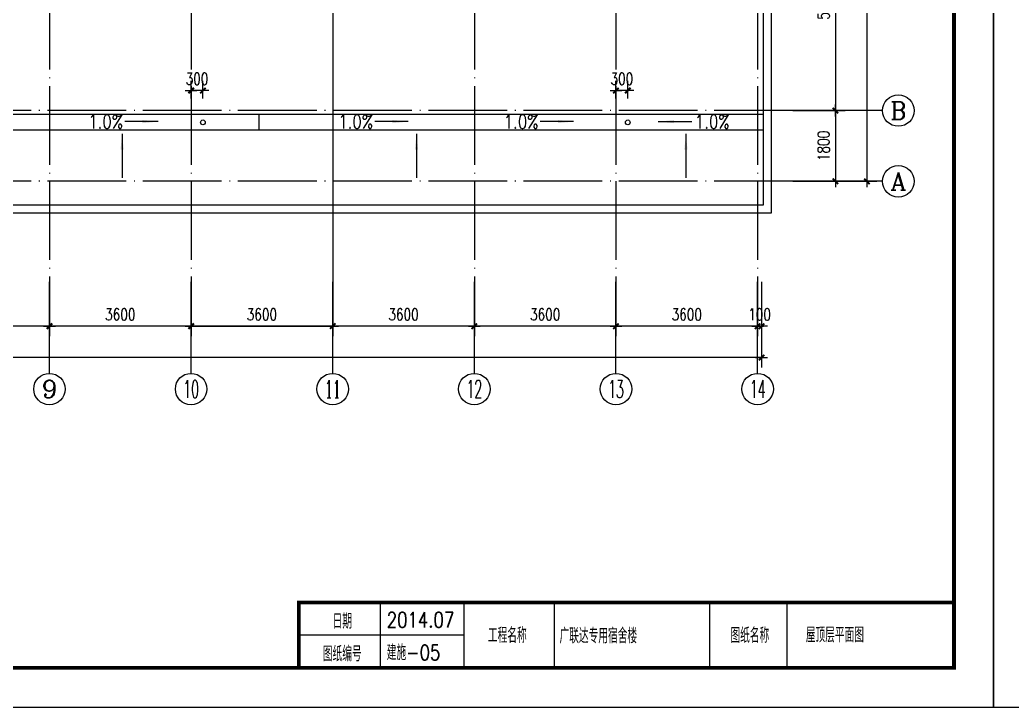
# Model space of a CAD drawing. Extents: x -105837 to 547563, y 466041 to 508041.
# Drawn here: x 166415 to 191638, y 466041 to 483524 of the extents above; entities that cross this region are included whole.
import ezdxf
from ezdxf.enums import TextEntityAlignment as Align

# ---------------------------------------------------------------- set-up
doc = ezdxf.new("R2010")
doc.units = 0
doc.header["$LTSCALE"] = 1000
doc.header["$MEASUREMENT"] = 0
doc.linetypes.add('DOTE', pattern=[2.42, 2, -0.2, 0.02, -0.2])
doc.layers.get('0').update_dxf_attribs({"linetype": 'CONTINUOUS'})
doc.layers.get('DEFPOINTS').update_dxf_attribs({"linetype": 'CONTINUOUS'})
for name, color, linetype in [('AXIS', 3, 'CONTINUOUS'), ('AXIS_TEXT', 7, 'CONTINUOUS'), ('DOTE', 1, 'DOTE'), ('PUB_DIM', 3, 'CONTINUOUS'), ('PUB_TITLE', 4, 'CONTINUOUS'), ('STAIR', 2, 'CONTINUOUS'), ('S详图索引', 7, 'CONTINUOUS'), ('w-屋面及排水', 3, 'CONTINUOUS'), ('文字', 7, 'CONTINUOUS')]:
    doc.layers.add(name, color=color, linetype=linetype)
doc.styles.add('COMPLEX', font='COMPLEX.shx')
doc.styles.add('DIM_FONT', font='SIMPLEX.shx', dxfattribs={"width": 0.75})
doc.styles.add('国标仿宋', font='SIMPLEX.shx', dxfattribs={"width": 0.75, "bigfont": 'gbhzfs.shx'})
doc.dimstyles.new('DIMN', dxfattribs={"dimtxt": 300, "dimasz": 1, "dimexe": 250, "dimexo": 300, "dimgap": 150, "dimtad": 1, "dimdec": 0, "dimzin": 0, "dimdsep": 46, "dimtxsty": 'DIM_FONT', "dimblk": '_DIMX', "dimcen": 0.09, "dimclrt": 7, "dimadec": 0, "dimazin": 0, "dimtfac": 1, "dimtdec": 0, "dimtix": 1, "dimtmove": 2, "dimatfit": 3, "dimldrblk": '_DIMX', "dimfxl": 1, "dimtolj": 1, "dimtzin": 0, "dimarcsym": 0})

# ---------------------------------------------------------------- blocks, each defined once
blk = doc.blocks.new('_DIMX')
blk.add_line((-150, 0), (150, 0))
at = {"const_width": 50}
blk.add_lwpolyline([(-70, -70), (70, 70)], dxfattribs=at)
blk = doc.blocks.new('*D30')
at = {"layer": 'DEFPOINTS', "color": 0, "transparency": 16777216}
for p in [(138268, 477156), (185268, 477156), (138268, 474931)]:
    blk.add_point(p, dxfattribs=at)
at = {"layer": 'PUB_DIM', "color": 0, "lineweight": -2, "transparency": 16777216}
for p, q in [((138268, 476856), (138268, 474681)), ((185268, 476856), (185268, 474681)), ((185267, 474931), (138269, 474931))]:
    blk.add_line(p, q, dxfattribs=at)
at = {"layer": 'PUB_DIM', "color": 0, "lineweight": -2, "transparency": 16777216, "rotation": 180.0000000000001}
blk.add_blockref('_DIMX', (138268, 474931), dxfattribs=at)
at = {"layer": 'PUB_DIM', "color": 0, "lineweight": -2, "transparency": 16777216}
blk.add_blockref('_DIMX', (185268, 474931), dxfattribs=at)
at = {"layer": 'PUB_DIM', "color": 7, "transparency": 16777216, "insert": (161768, 475231), "char_height": 300, "attachment_point": 5, "style": 'DIM_FONT'}
blk.add_mtext('\\A1;47000', dxfattribs=at)
blk = doc.blocks.new('*D31')
at = {"layer": 'AXIS', "color": 0, "lineweight": -2, "transparency": 16777216}
for p, q in [((174368, 476856), (174368, 475481)), ((177968, 476856), (177968, 475481)), ((177967, 475731), (174369, 475731))]:
    blk.add_line(p, q, dxfattribs=at)
at = {"layer": 'DEFPOINTS', "color": 0, "transparency": 16777216}
for p in [(174368, 477156), (177968, 477156), (174368, 475731)]:
    blk.add_point(p, dxfattribs=at)
at = {"layer": 'AXIS', "color": 0, "lineweight": -2, "transparency": 16777216, "rotation": 180}
blk.add_blockref('_DIMX', (174368, 475731), dxfattribs=at)
at = {"layer": 'AXIS', "color": 0, "lineweight": -2, "transparency": 16777216}
blk.add_blockref('_DIMX', (177968, 475731), dxfattribs=at)
at = {"layer": 'AXIS', "color": 7, "transparency": 16777216, "insert": (176168, 476031), "char_height": 300, "attachment_point": 5, "style": 'DIM_FONT'}
blk.add_mtext('\\A1;3600', dxfattribs=at)
blk = doc.blocks.new('*D399')
at = {"layer": 'AXIS', "color": 0, "lineweight": -2, "transparency": 16777216}
for p, q in [((170768, 476856), (170768, 475481)), ((174368, 476856), (174368, 475481)), ((174367, 475731), (170769, 475731))]:
    blk.add_line(p, q, dxfattribs=at)
at = {"layer": 'DEFPOINTS', "color": 0, "transparency": 16777216}
for p in [(170768, 477156), (174368, 477156), (170768, 475731)]:
    blk.add_point(p, dxfattribs=at)
at = {"layer": 'AXIS', "color": 0, "lineweight": -2, "transparency": 16777216, "rotation": 180}
blk.add_blockref('_DIMX', (170768, 475731), dxfattribs=at)
at = {"layer": 'AXIS', "color": 0, "lineweight": -2, "transparency": 16777216}
blk.add_blockref('_DIMX', (174368, 475731), dxfattribs=at)
at = {"layer": 'AXIS', "color": 7, "transparency": 16777216, "insert": (172568, 476031), "char_height": 300, "attachment_point": 5, "style": 'DIM_FONT'}
blk.add_mtext('\\A1;3600', dxfattribs=at)
blk = doc.blocks.new('*D403')
at = {"layer": 'AXIS', "color": 0, "lineweight": -2, "transparency": 16777216}
for p, q in [((163568, 476856), (163568, 475481)), ((167168, 476856), (167168, 475481)), ((167167, 475731), (163569, 475731))]:
    blk.add_line(p, q, dxfattribs=at)
at = {"layer": 'DEFPOINTS', "color": 0, "transparency": 16777216}
for p in [(163568, 477156), (167168, 477156), (163568, 475731)]:
    blk.add_point(p, dxfattribs=at)
at = {"layer": 'AXIS', "color": 0, "lineweight": -2, "transparency": 16777216, "rotation": 180}
blk.add_blockref('_DIMX', (163568, 475731), dxfattribs=at)
at = {"layer": 'AXIS', "color": 0, "lineweight": -2, "transparency": 16777216}
blk.add_blockref('_DIMX', (167168, 475731), dxfattribs=at)
at = {"layer": 'AXIS', "color": 7, "transparency": 16777216, "insert": (165368, 476031), "char_height": 300, "attachment_point": 5, "style": 'DIM_FONT'}
blk.add_mtext('\\A1;3600', dxfattribs=at)
blk = doc.blocks.new('*D405')
at = {"layer": 'AXIS', "color": 0, "lineweight": -2, "transparency": 16777216}
for p, q in [((167168, 476856), (167168, 475481)), ((170768, 476856), (170768, 475481)), ((170767, 475731), (167169, 475731))]:
    blk.add_line(p, q, dxfattribs=at)
at = {"layer": 'DEFPOINTS', "color": 0, "transparency": 16777216}
for p in [(167168, 477156), (170768, 477156), (167168, 475731)]:
    blk.add_point(p, dxfattribs=at)
at = {"layer": 'AXIS', "color": 0, "lineweight": -2, "transparency": 16777216, "rotation": 180}
blk.add_blockref('_DIMX', (167168, 475731), dxfattribs=at)
at = {"layer": 'AXIS', "color": 0, "lineweight": -2, "transparency": 16777216}
blk.add_blockref('_DIMX', (170768, 475731), dxfattribs=at)
at = {"layer": 'AXIS', "color": 7, "transparency": 16777216, "insert": (168968, 476031), "char_height": 300, "attachment_point": 5, "style": 'DIM_FONT'}
blk.add_mtext('\\A1;3600', dxfattribs=at)
blk = doc.blocks.new('_axiso')
blk.add_circle((0, 0), 0.5)
at = {"layer": 'AXIS_TEXT', "style": 'COMPLEX', "width": 1.041667}
blk.add_attdef('A', text='', height=0.56, dxfattribs=at).set_placement((-0.25, -0.28), (0.25, -0.28), align=Align.FIT)
blk = doc.blocks.new('_arrow')
blk.add_solid([(0, 0), (-1, 0.1), (-1, -0.1)])
blk = doc.blocks.new('*D406')
at = {"layer": 'DEFPOINTS', "color": 0, "transparency": 16777216}
for p in [(170768, 481724), (170768, 481224), (171068, 481224)]:
    blk.add_point(p, dxfattribs=at)
at = {"layer": 'PUB_DIM', "color": 0, "lineweight": -2, "transparency": 16777216}
for p, q in [((170768, 481524), (170768, 481974)), ((171068, 481524), (171068, 481974)), ((170767, 481724), (170766, 481724)), ((171068, 481724), (170768, 481724)), ((171069, 481724), (171070, 481724))]:
    blk.add_line(p, q, dxfattribs=at)
blk.add_blockref('_DIMX', (170768, 481724), dxfattribs=at)
at = {"layer": 'PUB_DIM', "color": 0, "lineweight": -2, "transparency": 16777216, "rotation": 180}
blk.add_blockref('_DIMX', (171068, 481724), dxfattribs=at)
at = {"layer": 'PUB_DIM', "color": 7, "transparency": 16777216, "insert": (170918, 482024), "char_height": 300, "attachment_point": 5, "style": 'DIM_FONT'}
blk.add_mtext('\\A1;300', dxfattribs=at)
blk = doc.blocks.new('*D410')
at = {"layer": 'AXIS', "color": 0, "lineweight": -2, "transparency": 16777216}
for p, q in [((170768, 476856), (170768, 475481)), ((174368, 476856), (174368, 475481)), ((174367, 475731), (170769, 475731))]:
    blk.add_line(p, q, dxfattribs=at)
at = {"layer": 'DEFPOINTS', "color": 0, "transparency": 16777216}
for p in [(170768, 477156), (174368, 477156), (170768, 475731)]:
    blk.add_point(p, dxfattribs=at)
at = {"layer": 'AXIS', "color": 0, "lineweight": -2, "transparency": 16777216, "rotation": 180}
blk.add_blockref('_DIMX', (170768, 475731), dxfattribs=at)
at = {"layer": 'AXIS', "color": 0, "lineweight": -2, "transparency": 16777216}
blk.add_blockref('_DIMX', (174368, 475731), dxfattribs=at)
at = {"layer": 'AXIS', "color": 7, "transparency": 16777216, "insert": (172568, 476031), "char_height": 300, "attachment_point": 5, "style": 'DIM_FONT'}
blk.add_mtext('\\A1;3600', dxfattribs=at)
blk = doc.blocks.new('*D528')
at = {"layer": 'AXIS', "color": 0, "lineweight": -2, "transparency": 16777216}
for p, q in [((186060, 496216), (188195, 496216)), ((187945, 496215), (187945, 479417)), ((186060, 479416), (188195, 479416))]:
    blk.add_line(p, q, dxfattribs=at)
at = {"layer": 'DEFPOINTS', "color": 0, "transparency": 16777216}
for p in [(185760, 496216), (185760, 479416), (187945, 479416)]:
    blk.add_point(p, dxfattribs=at)
at = {"layer": 'AXIS', "color": 0, "lineweight": -2, "transparency": 16777216}
for p, rotation in [((187945, 496216), 90), ((187945, 479416), 270)]:
    blk.add_blockref('_DIMX', p, dxfattribs=dict(at, rotation=rotation))
at = {"layer": 'AXIS', "color": 7, "transparency": 16777216, "insert": (187645, 487816), "char_height": 300, "attachment_point": 5, "rotation": 90, "style": 'DIM_FONT'}
blk.add_mtext('\\A1;16800', dxfattribs=at)
blk = doc.blocks.new('*D531')
at = {"layer": 'AXIS', "color": 0, "lineweight": -2, "transparency": 16777216}
for p, q in [((181568, 476856), (181568, 475481)), ((185168, 476856), (185168, 475481)), ((185167, 475731), (181569, 475731))]:
    blk.add_line(p, q, dxfattribs=at)
at = {"layer": 'DEFPOINTS', "color": 0, "transparency": 16777216}
for p in [(181568, 477156), (185168, 477156), (181568, 475731)]:
    blk.add_point(p, dxfattribs=at)
at = {"layer": 'AXIS', "color": 0, "lineweight": -2, "transparency": 16777216, "rotation": 180}
blk.add_blockref('_DIMX', (181568, 475731), dxfattribs=at)
at = {"layer": 'AXIS', "color": 0, "lineweight": -2, "transparency": 16777216}
blk.add_blockref('_DIMX', (185168, 475731), dxfattribs=at)
at = {"layer": 'AXIS', "color": 7, "transparency": 16777216, "insert": (183368, 476031), "char_height": 300, "attachment_point": 5, "style": 'DIM_FONT'}
blk.add_mtext('\\A1;3600', dxfattribs=at)
blk = doc.blocks.new('*D532')
at = {"layer": 'AXIS', "color": 0, "lineweight": -2, "transparency": 16777216}
for p, q in [((177968, 476856), (177968, 475481)), ((181568, 476856), (181568, 475481)), ((181567, 475731), (177969, 475731))]:
    blk.add_line(p, q, dxfattribs=at)
at = {"layer": 'DEFPOINTS', "color": 0, "transparency": 16777216}
for p in [(177968, 477156), (181568, 477156), (177968, 475731)]:
    blk.add_point(p, dxfattribs=at)
at = {"layer": 'AXIS', "color": 0, "lineweight": -2, "transparency": 16777216, "rotation": 180}
blk.add_blockref('_DIMX', (177968, 475731), dxfattribs=at)
at = {"layer": 'AXIS', "color": 0, "lineweight": -2, "transparency": 16777216}
blk.add_blockref('_DIMX', (181568, 475731), dxfattribs=at)
at = {"layer": 'AXIS', "color": 7, "transparency": 16777216, "insert": (179768, 476031), "char_height": 300, "attachment_point": 5, "style": 'DIM_FONT'}
blk.add_mtext('\\A1;3600', dxfattribs=at)
blk = doc.blocks.new('*D533')
at = {"layer": 'DEFPOINTS', "color": 0, "transparency": 16777216}
for p in [(181568, 481724), (181568, 481224), (181868, 481224)]:
    blk.add_point(p, dxfattribs=at)
at = {"layer": 'PUB_DIM', "color": 0, "lineweight": -2, "transparency": 16777216}
for p, q in [((181568, 481524), (181568, 481974)), ((181868, 481524), (181868, 481974)), ((181567, 481724), (181566, 481724)), ((181868, 481724), (181568, 481724)), ((181869, 481724), (181870, 481724))]:
    blk.add_line(p, q, dxfattribs=at)
blk.add_blockref('_DIMX', (181568, 481724), dxfattribs=at)
at = {"layer": 'PUB_DIM', "color": 0, "lineweight": -2, "transparency": 16777216, "rotation": 180}
blk.add_blockref('_DIMX', (181868, 481724), dxfattribs=at)
at = {"layer": 'PUB_DIM', "color": 7, "transparency": 16777216, "insert": (181718, 482024), "char_height": 300, "attachment_point": 5, "style": 'DIM_FONT'}
blk.add_mtext('\\A1;300', dxfattribs=at)
blk = doc.blocks.new('*D535')
at = {"layer": 'AXIS', "color": 0, "lineweight": -2, "transparency": 16777216}
for p, q in [((186060, 486616), (187395, 486616)), ((187145, 486615), (187145, 481217)), ((186060, 481216), (187395, 481216))]:
    blk.add_line(p, q, dxfattribs=at)
at = {"layer": 'DEFPOINTS', "color": 0, "transparency": 16777216}
for p in [(185760, 486616), (185760, 481216), (187145, 481216)]:
    blk.add_point(p, dxfattribs=at)
at = {"layer": 'AXIS', "color": 0, "lineweight": -2, "transparency": 16777216}
for p, rotation in [((187145, 486616), 90), ((187145, 481216), 270)]:
    blk.add_blockref('_DIMX', p, dxfattribs=dict(at, rotation=rotation))
at = {"layer": 'AXIS', "color": 7, "transparency": 16777216, "insert": (186845, 483916), "char_height": 300, "attachment_point": 5, "rotation": 90, "style": 'DIM_FONT'}
blk.add_mtext('\\A1;5400', dxfattribs=at)
blk = doc.blocks.new('*D536')
at = {"layer": 'DEFPOINTS', "color": 0, "transparency": 16777216}
for p in [(185168, 477156), (185268, 477156), (185168, 475731)]:
    blk.add_point(p, dxfattribs=at)
at = {"layer": 'PUB_DIM', "color": 0, "lineweight": -2, "transparency": 16777216}
for p, q in [((185168, 476856), (185168, 475481)), ((185268, 476856), (185268, 475481)), ((185167, 475731), (185166, 475731)), ((185268, 475731), (185168, 475731)), ((185269, 475731), (185270, 475731))]:
    blk.add_line(p, q, dxfattribs=at)
blk.add_blockref('_DIMX', (185168, 475731), dxfattribs=at)
at = {"layer": 'PUB_DIM', "color": 0, "lineweight": -2, "transparency": 16777216, "rotation": 180}
blk.add_blockref('_DIMX', (185268, 475731), dxfattribs=at)
at = {"layer": 'PUB_DIM', "color": 7, "transparency": 16777216, "insert": (185218, 476031), "char_height": 300, "attachment_point": 5, "style": 'DIM_FONT'}
blk.add_mtext('\\A1;100', dxfattribs=at)
blk = doc.blocks.new('*D537')
at = {"layer": 'AXIS', "color": 0, "lineweight": -2, "transparency": 16777216}
for p, q in [((186060, 481216), (187395, 481216)), ((187145, 481215), (187145, 479417)), ((186060, 479416), (187395, 479416))]:
    blk.add_line(p, q, dxfattribs=at)
at = {"layer": 'DEFPOINTS', "color": 0, "transparency": 16777216}
for p in [(185760, 481216), (185760, 479416), (187145, 479416)]:
    blk.add_point(p, dxfattribs=at)
at = {"layer": 'AXIS', "color": 0, "lineweight": -2, "transparency": 16777216}
for p, rotation in [((187145, 481216), 90), ((187145, 479416), 270)]:
    blk.add_blockref('_DIMX', p, dxfattribs=dict(at, rotation=rotation))
at = {"layer": 'AXIS', "color": 7, "transparency": 16777216, "insert": (186845, 480316), "char_height": 300, "attachment_point": 5, "rotation": 90, "style": 'DIM_FONT'}
blk.add_mtext('\\A1;1800', dxfattribs=at)

msp = doc.modelspace()

# ---------------------------------------------------------------- linework, layer by layer
at = {"layer": 'AXIS'}
for p, q in [((188345.06111, 481215.8195, -1272.79221), (186060.21836, 481215.8195, -1272.79221)), ((188345.06111, 479415.8195, -1272.79221), (186060.21836, 479415.8195, -1272.79221)), ((167168.07535, 474530.63235, -1272.79221), (167168.07535, 476855.63235, -1272.79221)), ((170768.07535, 474530.63235, -1272.79221), (170768.07535, 476855.63235, -1272.79221)), ((170768.07535, 474530.63235, -1272.79221), (170768.07535, 476855.63235, -1272.79221)), ((174368.07535, 474530.63235, -1272.79221), (174368.07535, 476855.63235, -1272.79221)), ((174368.07535, 474530.63235, -1272.79221), (174368.07535, 476855.63235, -1272.79221)), ((177968.07535, 474530.63235, -1272.79221), (177968.07535, 476855.63235, -1272.79221)), ((177968.07535, 474530.63235, -1272.79221), (177968.07535, 476855.63235, -1272.79221)), ((181568.07535, 474530.63235, -1272.79221), (181568.07535, 476855.63235, -1272.79221)), ((185168.07535, 474530.63235, -1272.79221), (185168.07535, 476855.63235, -1272.79221))]:
    msp.add_line(p, q, dxfattribs=at)
at = {"layer": 'DOTE'}
for p, q in [((167168.07535, 498776.00664, -1272.79221), (167168.07535, 476855.63235, -1272.79221)), ((170768.07535, 498776.00664, -1272.79221), (170768.07535, 476855.63235, -1272.79221)), ((170768.07535, 498776.00664, -1272.79221), (170768.07535, 476855.63235, -1272.79221)), ((174368.07535, 498776.00664, -1272.79221), (174368.07535, 476855.63235, -1272.79221)), ((174368.07535, 498776.00664, -1272.79221), (174368.07535, 476855.63235, -1272.79221)), ((177968.07535, 498776.00664, -1272.79221), (177968.07535, 476855.63235, -1272.79221)), ((177968.07535, 498776.00664, -1272.79221), (177968.07535, 476855.63235, -1272.79221)), ((181568.07535, 498776.00664, -1272.79221), (181568.07535, 476855.63235, -1272.79221)), ((185168.07535, 498776.00664, -1272.79221), (185168.07535, 476855.63235, -1272.79221)), ((174368.07535, 490015.8195, -1272.79221), (174368.07535, 476855.63235, -1272.79221)), ((186060.21836, 481215.8195, -1272.79221), (137243.41185, 481215.8195, -1272.79221)), ((186060.21836, 481215.8195, -1272.79221), (174368.07535, 481215.8195, -1272.79221)), ((186060.21836, 479415.8195, -1272.79221), (137243.41185, 479415.8195, -1272.79221))]:
    msp.add_line(p, q, dxfattribs=at)
at = {"layer": 'PUB_DIM', "elevation": -1272.79221}
for points in [[(169932.25435, 480934.61154), (169081.32406, 480934.61154)], [(176285.97164, 480934.61154), (175435.04136, 480934.61154)], [(180491.84672, 480934.61154), (179640.91644, 480934.61154)], [(182644.30398, 480934.61154), (183495.23426, 480934.61154)], [(169014.3865, 480624.27754), (169014.3865, 479502.53563)], [(176496.75518, 480624.27754), (176496.75518, 479502.53563)], [(183345.83054, 480624.27754), (183345.83054, 479502.53563)]]:
    msp.add_lwpolyline(points, dxfattribs=at)
at = {"layer": 'PUB_TITLE'}
for points in [[(131763.01576, 466040.74173), (191163.01576, 466040.74173), (191163.01576, 508040.74173), (131763.01576, 508040.74173)], [(191163.01576, 466040.74173), (250563.01576, 466040.74173), (250563.01576, 508040.74173), (191163.01576, 508040.74173)]]:
    msp.add_lwpolyline(points, close=True, dxfattribs=at)
at = {"layer": 'PUB_TITLE', "const_width": 100}
msp.add_lwpolyline([(132763.01576, 467040.74173), (190163.01576, 467040.74173), (190163.01576, 507040.74173), (132763.01576, 507040.74173)], close=True, dxfattribs=at)
at = {"layer": 'STAIR', "linetype": 'Continuous'}
for p, q in [((185318.07535, 481115.8195, -1272.79221), (138368.07535, 481115.8195, -1272.79221)), ((172493.09114, 481115.8195, -1272.79221), (172493.09114, 480715.8195, -1272.79221)), ((185318.07535, 480715.8195, -1272.79221), (138218.07535, 480715.8195, -1272.79221))]:
    msp.add_line(p, q, dxfattribs=at)
at = {"layer": 'STAIR', "linetype": 'Continuous', "elevation": -1272.79221}
for points in [[(141868.07535, 496815.8195), (138018.07535, 496815.8195), (138018.07535, 478615.8195), (185518.07535, 478615.8195), (185518.07535, 496815.8195), (181668.07535, 496815.8195)], [(141868.07535, 496615.8195), (138218.07535, 496615.8195), (138218.07535, 478815.8195), (185318.07535, 478815.8195), (185318.07535, 496615.8195), (181668.07535, 496615.8195)]]:
    msp.add_lwpolyline(points, dxfattribs=at)
at = {"layer": 'w-屋面及排水', "color": 6}
for centre in [(171068.07535, 480915.8195, -1272.79221), (181868.07535, 480915.8195, -1272.79221)]:
    msp.add_circle(centre, 60, dxfattribs=at)
at = {"layer": '文字'}
for p, q in [((175572.85601, 468703.94173), (175572.85601, 467040.74173)), ((177698.05601, 468703.94173), (177698.05601, 467040.74173)), ((179999.23504, 468703.94173), (179999.23504, 467040.74173)), ((183945.20359, 468703.94173), (183945.20359, 467040.74173)), ((185909.52897, 468703.94173), (185909.52897, 467040.74173)), ((177698.05601, 467872.34173), (173508.53837, 467872.34173))]:
    msp.add_line(p, q, dxfattribs=at)
at = {"layer": '文字', "const_width": 92.4}
msp.add_lwpolyline([(173508.53837, 468703.94173), (173508.53837, 467040.74173), (190163.01576, 467040.74173), (190163.01576, 468703.94173)], close=True, dxfattribs=at)

# ---------------------------------------------------------------- block references
at = {"layer": 'AXIS'}
ref = msp.add_blockref('_axiso', (188745.06111, 481215.8195, -1272.79221), dxfattribs=dict(at, xscale=800, yscale=800, zscale=800))
ref.add_attrib('A', 'B', dxfattribs={"layer": 'AXIS_TEXT', "height": 448, "style": 'COMPLEX', "width": 1.102941}).set_placement((188545.06111, 480991.8195, -1272.79221), (188945.06111, 480991.8195, -1272.79221), align=Align.FIT)
at = {"layer": 'AXIS', "xscale": 800, "yscale": 800, "zscale": 800}
msp.add_blockref('_axiso', (188745.06111, 479415.8195, -1272.79221), dxfattribs=at).add_auto_attribs({'A': 'A'})
at = {"layer": 'AXIS'}
ref = msp.add_blockref('_axiso', (167168.07535, 474130.63235, -1272.79221), dxfattribs=dict(at, xscale=800, yscale=800, zscale=800))
ref.add_attrib('A', '9', dxfattribs={"layer": 'AXIS_TEXT', "height": 448, "style": 'COMPLEX', "width": 1.339286}).set_placement((166968.07535, 473906.63235, -1272.79221), (167368.07535, 473906.63235, -1272.79221), align=Align.FIT)
ref = msp.add_blockref('_axiso', (170768.07535, 474130.63235, -1272.79221), dxfattribs=dict(at, xscale=800, yscale=800, zscale=800))
ref.add_attrib('A', '10', dxfattribs={"layer": 'AXIS_TEXT', "height": 448, "style": 'COMPLEX', "width": 0.646552}).set_placement((170568.07535, 473906.63235, -1272.79221), (170968.07535, 473906.63235, -1272.79221), align=Align.FIT)
ref = msp.add_blockref('_axiso', (174368.07535, 474130.63235, -1272.79221), dxfattribs=dict(at, xscale=800, yscale=800, zscale=800))
ref.add_attrib('A', '11', dxfattribs={"layer": 'AXIS_TEXT', "height": 448, "style": 'COMPLEX', "width": 0.78125}).set_placement((174168.07535, 473906.63235, -1272.79221), (174568.07535, 473906.63235, -1272.79221), align=Align.FIT)
ref = msp.add_blockref('_axiso', (177968.07535, 474130.63235, -1272.79221), dxfattribs=dict(at, xscale=800, yscale=800, zscale=800))
ref.add_attrib('A', '12', dxfattribs={"layer": 'AXIS_TEXT', "height": 448, "style": 'COMPLEX', "width": 0.646552}).set_placement((177768.07535, 473906.63235, -1272.79221), (178168.07535, 473906.63235, -1272.79221), align=Align.FIT)
ref = msp.add_blockref('_axiso', (181568.07535, 474130.63235, -1272.79221), dxfattribs=dict(at, xscale=800, yscale=800, zscale=800))
ref.add_attrib('A', '13', dxfattribs={"layer": 'AXIS_TEXT', "height": 448, "style": 'COMPLEX', "width": 0.646552}).set_placement((181368.07535, 473906.63235, -1272.79221), (181768.07535, 473906.63235, -1272.79221), align=Align.FIT)
ref = msp.add_blockref('_axiso', (185168.07535, 474130.63235, -1272.79221), dxfattribs=dict(at, xscale=800, yscale=800, zscale=800))
ref.add_attrib('A', '14', dxfattribs={"layer": 'AXIS_TEXT', "height": 448, "style": 'COMPLEX', "width": 0.604839}).set_placement((184968.07535, 473906.63235, -1272.79221), (185368.07535, 473906.63235, -1272.79221), align=Align.FIT)
at = {"layer": 'PUB_DIM', "yscale": 400, "zscale": 400}
for p, xscale, rotation in [((169932.25435, 480934.61154, -1272.79221), -400, 180), ((176285.97164, 480934.61154, -1272.79221), -400, 180), ((180491.84672, 480934.61154, -1272.79221), -400, 180), ((182644.30398, 480934.61154, -1272.79221), 400, 180), ((169014.3865, 480624.27754, -1272.79221), 400, 90), ((176496.75518, 480624.27754, -1272.79221), 400, 90), ((183345.83054, 480624.27754, -1272.79221), 400, 90)]:
    msp.add_blockref('_arrow', p, dxfattribs=dict(at, xscale=xscale, rotation=rotation))

# ---------------------------------------------------------------- texts
at = {"layer": 'S详图索引', "style": '国标仿宋', "width": 0.8}
for p in [(168152.90745, 480756.34869, -1272.79221), (174506.62475, 480756.34869, -1272.79221), (178712.49982, 480756.34869, -1272.79221), (183570.31754, 480756.34869, -1272.79221)]:
    msp.add_text('1.0%', height=350, dxfattribs=at).set_placement(p)
at = {"layer": '文字', "style": '国标仿宋', "width": 0.8}
for s, p in [('日期', (174610.5703, 468036.1241)), ('工程名称', (178806.34296, 467675.97785)), ('图纸名称', (184970.26312, 467674.49886)), ('图纸编号', (174610.5703, 467204.5241))]:
    msp.add_text(s, height=385, dxfattribs=at).set_placement(p, align=Align.CENTER)
for s, p in [('2014.07', (175740.73263, 468069.67468)), ('广联达专用宿舍楼', (180133.45327, 467663.7237)), ('屋顶层平面图', (186393.16313, 467686.89994)), ('建施-05', (175740.73263, 467238.07468))]:
    msp.add_text(s, height=385, dxfattribs=at).set_placement(p)

# ---------------------------------------------------------------- dimensions: what is measured, and where the dimension line sits
at = {"layer": 'AXIS'}
for p1, p2, distance, picture, middle in [((185760.21836, 496215.8195, -1272.79221), (185760.21836, 479415.8195, -1272.79221), 2184.84275, '*D528', (187645.06111, 487815.8195, -1272.79221)), ((185168.07535, 477155.63235, -1272.79221), (181568.07535, 477155.63235, -1272.79221), 1425, '*D531', (183368.07535, 476030.63235, -1272.79221))]:
    dim = msp.add_aligned_dim(p1=p1, p2=p2, distance=distance, dimstyle='DIMN', dxfattribs=at)
    dim.commit()
    dim.dimension.update_dxf_attribs({"geometry": picture, "text_midpoint": middle})
for base, p1, p2, picture, middle in [((187145.06111, 481215.8195, -1272.79221), (185760.21836, 486615.8195, -1272.79221), (185760.21836, 481215.8195, -1272.79221), '*D535', (186845.06111, 483915.8195, -1272.79221)), ((187145.06111, 479415.8195, -1272.79221), (185760.21836, 481215.8195, -1272.79221), (185760.21836, 479415.8195, -1272.79221), '*D537', (186845.06111, 480315.8195, -1272.79221))]:
    dim = msp.add_linear_dim(base=base, p1=p1, p2=p2, angle=90, dimstyle='DIMN', dxfattribs=at)
    dim.commit()
    dim.dimension.update_dxf_attribs({"geometry": picture, "text_midpoint": middle})
for base, p1, p2, picture, middle in [((163568.07535, 475730.63235, -1272.79221), (167168.07535, 477155.63235, -1272.79221), (163568.07535, 477155.63235, -1272.79221), '*D403', (165368.07535, 476030.63235, -1272.79221)), ((167168.07535, 475730.63235, -1272.79221), (170768.07535, 477155.63235, -1272.79221), (167168.07535, 477155.63235, -1272.79221), '*D405', (168968.07535, 476030.63235, -1272.79221)), ((170768.07535, 475730.63235, -1272.79221), (174368.07535, 477155.63235, -1272.79221), (170768.07535, 477155.63235, -1272.79221), '*D399', (172568.07535, 476030.63235, -1272.79221)), ((170768.07535, 475730.63235, -1272.79221), (174368.07535, 477155.63235, -1272.79221), (170768.07535, 477155.63235, -1272.79221), '*D410', (172568.07535, 476030.63235, -1272.79221)), ((174368.07535, 475730.63235, -1272.79221), (177968.07535, 477155.63235, -1272.79221), (174368.07535, 477155.63235, -1272.79221), '*D31', (176168.07535, 476030.63235, -1272.79221)), ((177968.07535, 475730.63235, -1272.79221), (181568.07535, 477155.63235, -1272.79221), (177968.07535, 477155.63235, -1272.79221), '*D532', (179768.07535, 476030.63235, -1272.79221))]:
    dim = msp.add_linear_dim(base=base, p1=p1, p2=p2, dimstyle='DIMN', dxfattribs=at)
    dim.commit()
    dim.dimension.update_dxf_attribs({"geometry": picture, "text_midpoint": middle})
msp.add_linear_dim(base=(174368.07535, 475730.63235, -1272.79221), p1=(170768.07535, 477155.63235, -1272.79221), p2=(174368.07535, 477155.63235, -1272.79221), dimstyle='DIMN', dxfattribs=at).render()
at = {"layer": 'PUB_DIM'}
for p1, p2, distance, picture, middle in [((171068.07535, 481224.26415, -1272.79221), (170768.07535, 481224.26415, -1272.79221), -499.50174, '*D406', (170918.07535, 482023.76589, -1272.79221)), ((181868.07535, 481224.26415, -1272.79221), (181568.07535, 481224.26415, -1272.79221), -499.50174, '*D533', (181718.07535, 482023.76589, -1272.79221)), ((185268.07535, 477155.63235, -1272.79221), (138268.07535, 477155.63235, -1272.79221), 2225, '*D30', (161768.07535, 475230.63235, -1272.79221)), ((185268.07535, 477155.63235, -1272.79221), (185168.07535, 477155.63235, -1272.79221), 1425, '*D536', (185218.07535, 476030.63235, -1272.79221))]:
    dim = msp.add_aligned_dim(p1=p1, p2=p2, distance=distance, dimstyle='DIMN', dxfattribs=at)
    dim.commit()
    dim.dimension.update_dxf_attribs({"geometry": picture, "text_midpoint": middle})

doc.saveas('drawing.dxf')
